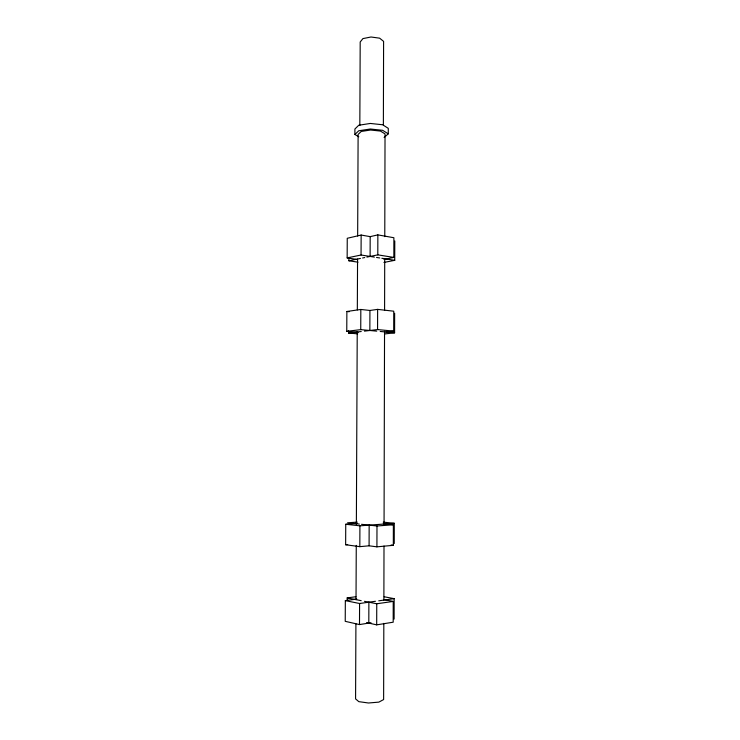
<?xml version="1.0" encoding="UTF-8"?>
<svg xmlns="http://www.w3.org/2000/svg" width="740" height="740" viewBox="0 0 740 740"><rect width="100%" height="100%" fill="white"/><g stroke="black" fill="none" stroke-linecap="round" stroke-linejoin="round"><path stroke-width="1.11" d="M385.318 599.89L393.227 601.416L393.19 622.201L376.688 624.856L376.753 603.766L364.487 601.324M383.302 523.707L393.365 524.762L393.329 545.315L376.919 546.841L376.984 525.992L361.509 524.309M364.459 331.132L377.567 329.568L377.631 309.375L393.745 311.198L393.708 331.113L385.956 332.001M366.892 257.094L377.798 254.856L377.853 234.885L393.874 237.734L393.846 257.428L383.977 259.398M383.375 125.014L383.598 41.375L379.62 38.166L371.008 37L362.924 38.6L360.195 41.995L359.825 125.486M383.82 623.367L383.625 699.559L378.852 702.121L368.502 703L358.817 701.649L355.579 698.902L355.912 623.876M383.875 600.279L384.005 546.028M384.06 524.096L384.541 331.307M384.587 310.522L384.717 258.575M384.772 236.643L385.031 133.903L380.462 131.063L370.546 130.027L361.25 131.442L358.114 134.421L357.661 236.005M384.106 137.474L388.278 133.838L388.287 128.353L382.645 124.764L370.324 123.451L358.761 125.245L354.904 129.01L354.886 134.486L358.808 136.771M394.115 619.084L394.152 598.651L384.19 596.773M394.244 543.493L394.281 523.282L383.264 522.144M384.828 333.925L394.605 332.815L394.642 313.224M383.93 262.441L394.735 260.323L394.772 240.944M356.023 599.631L356.264 545.371M356.365 524.595L357.226 331.816M357.328 309.884L357.559 259.093M359.492 624.569L359.585 603.507L345.339 600.621L345.229 621.332L359.492 624.569L370.999 622.747M359.825 546.657L359.908 525.826L345.746 524.262L345.636 544.742L359.825 546.657L369.084 545.805L376.919 546.841M360.824 309.459L346.866 311.485L346.764 331.326L360.741 329.633L360.824 309.459L369.926 310.467L377.631 309.375M361.148 235.052L347.254 238.289L347.153 257.918L361.055 255.004L361.148 235.052L370.185 236.633L377.853 234.885M368.807 623.099L368.881 602.203M369.084 545.805L369.158 525.141M369.852 330.493L369.926 310.467M370.111 256.438L370.185 236.633M347.18 600.149L347.19 597.892L355.894 596.727M357.688 333.851L348.549 333.028L348.559 330.725M358.012 262.173L348.919 260.795L348.938 257.381M354.886 134.486L358.733 130.776L370.305 129.019L382.636 130.305L388.278 133.838M348.919 260.795L360.454 258.417M362.6 257.983L364.746 257.538M376.753 603.766L393.227 601.416M359.585 603.507L375.457 601.278M378.741 600.815L394.152 598.651M345.339 600.621L356.782 599.067M348.549 333.028L361.222 331.52M345.636 544.742L347.689 544.557M376.984 525.992L393.365 524.762M359.908 525.826L394.281 523.282M345.746 524.262L357.115 523.448M357.318 522.116L347.578 522.801L359.316 524.077M346.764 331.326L358.123 332.371M360.741 329.633L376.753 331.141M380.203 331.464L394.605 332.815M377.567 329.568L393.708 331.113M346.866 311.485L349.132 311.734M391.072 545.019L393.329 545.315M347.153 257.918L356.162 259.305M361.055 255.004L374.385 257.113M376.521 257.446L379.722 257.955M381.858 258.288L394.735 260.323M377.798 254.856L393.846 257.428M347.19 597.892L361.194 600.677M366.605 622.608L376.688 624.856"/></g></svg>
